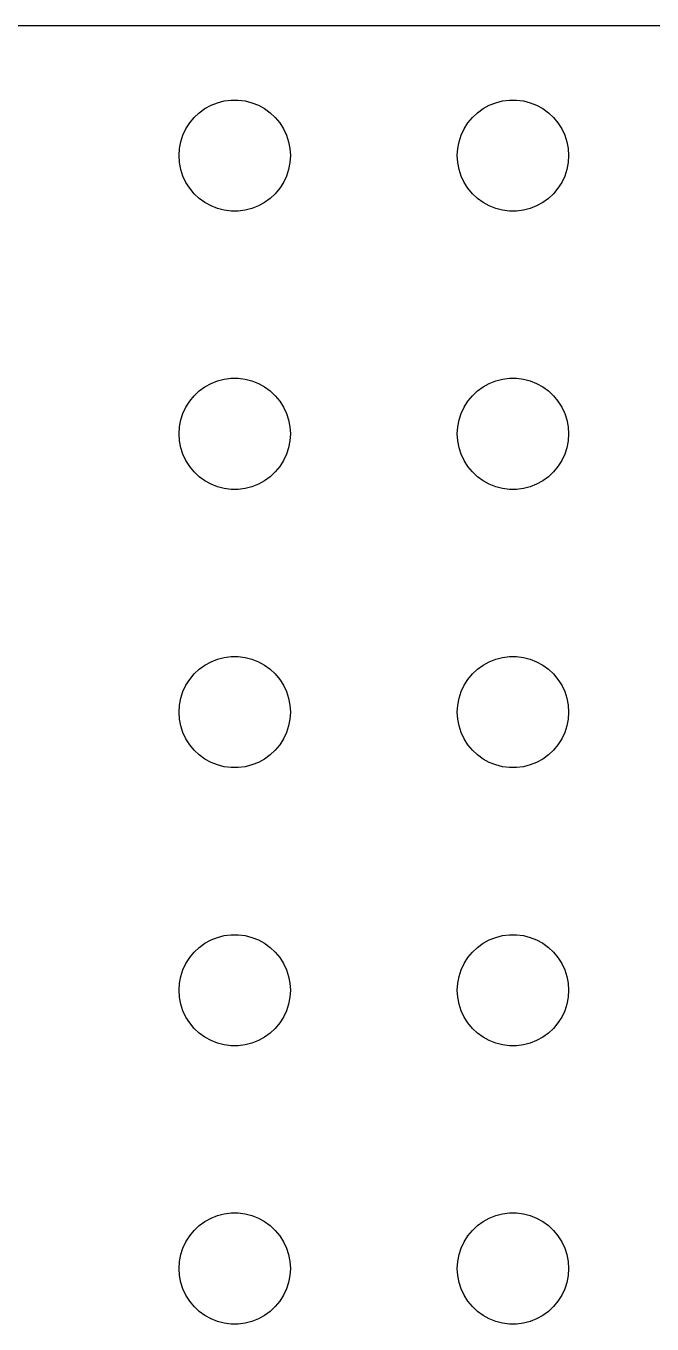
# Model space of a CAD drawing. Header units: metres. Extents: x -74 to 74, y -67 to 67.
# Drawn here: x -33.8 to 0, y -3 to 67 of the extents above; entities that cross this region are included whole.
import ezdxf

# ---------------------------------------------------------------- set-up
doc = ezdxf.new("R2010")
doc.units = ezdxf.units.M

msp = doc.modelspace()

# ---------------------------------------------------------------- linework, layer by layer
for p, q in [((69.8139, 66.9901), (-69.8139, 66.9901)), ((-23.0621, 62.9469), (-22.6884, 62.9941)), ((-22.6884, 62.9941), (-22.3116, 62.9941)), ((-22.3116, 62.9941), (-21.9379, 62.9469)), ((-8.06213, 62.9469), (-7.68837, 62.9941)), ((-7.68837, 62.9941), (-7.31161, 62.9941)), ((-7.31161, 62.9941), (-6.93785, 62.9469)), ((-24.6869, 62.0536), (-24.4123, 62.3115)), ((-24.4123, 62.3115), (-24.1075, 62.533)), ((-24.1075, 62.533), (-23.7773, 62.7145)), ((-23.7773, 62.7145), (-23.427, 62.8532)), ((-23.427, 62.8532), (-23.0621, 62.9469)), ((-21.9379, 62.9469), (-21.5729, 62.8532)), ((-21.5729, 62.8532), (-21.2227, 62.7145)), ((-21.2227, 62.7145), (-20.8925, 62.533)), ((-20.8925, 62.533), (-20.5877, 62.3115)), ((-20.5877, 62.3115), (-20.3131, 62.0536)), ((-9.6869, 62.0536), (-9.41226, 62.3115)), ((-9.41226, 62.3115), (-9.10747, 62.533)), ((-9.10747, 62.533), (-8.77733, 62.7145)), ((-8.77733, 62.7145), (-8.42705, 62.8532)), ((-8.42705, 62.8532), (-8.06213, 62.9469)), ((-6.93785, 62.9469), (-6.57294, 62.8532)), ((-6.57294, 62.8532), (-6.22266, 62.7145)), ((-6.22266, 62.7145), (-5.89252, 62.533)), ((-5.89252, 62.533), (-5.58772, 62.3115)), ((-5.58772, 62.3115), (-5.31308, 62.0536)), ((-25.1289, 61.4453), (-24.927, 61.7634)), ((-24.927, 61.7634), (-24.6869, 62.0536)), ((-20.3131, 62.0536), (-20.0729, 61.7634)), ((-20.0729, 61.7634), (-19.8711, 61.4453)), ((-10.1289, 61.4453), (-9.92705, 61.7634)), ((-9.92705, 61.7634), (-9.6869, 62.0536)), ((-5.31308, 62.0536), (-5.07294, 61.7634)), ((-5.07294, 61.7634), (-4.87108, 61.4453)), ((-25.4057, 60.7461), (-25.2893, 61.1044)), ((-25.2893, 61.1044), (-25.1289, 61.4453)), ((-19.8711, 61.4453), (-19.7107, 61.1044)), ((-19.7107, 61.1044), (-19.5942, 60.7461)), ((-10.4057, 60.7461), (-10.2893, 61.1044)), ((-10.2893, 61.1044), (-10.1289, 61.4453)), ((-4.87108, 61.4453), (-4.71066, 61.1044)), ((-4.71066, 61.1044), (-4.59424, 60.7461)), ((-25.5, 60), (-25.4763, 60.376)), ((-25.4763, 60.376), (-25.4057, 60.7461)), ((-19.5942, 60.7461), (-19.5237, 60.376)), ((-19.5237, 60.376), (-19.5, 60)), ((-10.5, 60), (-10.4763, 60.376)), ((-10.4763, 60.376), (-10.4057, 60.7461)), ((-4.59424, 60.7461), (-4.52365, 60.376)), ((-4.52365, 60.376), (-4.5, 60)), ((-25.4763, 59.624), (-25.5, 60)), ((-25.4057, 59.2539), (-25.4763, 59.624)), ((-19.5237, 59.624), (-19.5942, 59.2539)), ((-19.5, 60), (-19.5237, 59.624)), ((-10.4763, 59.624), (-10.5, 60)), ((-10.4057, 59.2539), (-10.4763, 59.624)), ((-4.52365, 59.624), (-4.59424, 59.2539)), ((-4.5, 60), (-4.52365, 59.624)), ((-25.2893, 58.8956), (-25.4057, 59.2539)), ((-25.1289, 58.5547), (-25.2893, 58.8956)), ((-19.7107, 58.8956), (-19.8711, 58.5547)), ((-19.5942, 59.2539), (-19.7107, 58.8956)), ((-10.2893, 58.8956), (-10.4057, 59.2539)), ((-10.1289, 58.5547), (-10.2893, 58.8956)), ((-4.71066, 58.8956), (-4.87108, 58.5547)), ((-4.59424, 59.2539), (-4.71066, 58.8956)), ((-24.927, 58.2366), (-25.1289, 58.5547)), ((-24.6869, 57.9464), (-24.927, 58.2366)), ((-20.0729, 58.2366), (-20.3131, 57.9464)), ((-19.8711, 58.5547), (-20.0729, 58.2366)), ((-9.92705, 58.2366), (-10.1289, 58.5547)), ((-9.6869, 57.9464), (-9.92705, 58.2366)), ((-5.07294, 58.2366), (-5.31308, 57.9464)), ((-4.87108, 58.5547), (-5.07294, 58.2366)), ((-24.4123, 57.6885), (-24.6869, 57.9464)), ((-24.1075, 57.467), (-24.4123, 57.6885)), ((-23.7773, 57.2855), (-24.1075, 57.467)), ((-20.8925, 57.467), (-21.2227, 57.2855)), ((-20.5877, 57.6885), (-20.8925, 57.467)), ((-20.3131, 57.9464), (-20.5877, 57.6885)), ((-9.41226, 57.6885), (-9.6869, 57.9464)), ((-9.10747, 57.467), (-9.41226, 57.6885)), ((-8.77733, 57.2855), (-9.10747, 57.467)), ((-5.89252, 57.467), (-6.22266, 57.2855)), ((-5.58772, 57.6885), (-5.89252, 57.467)), ((-5.31308, 57.9464), (-5.58772, 57.6885)), ((-23.427, 57.1468), (-23.7773, 57.2855)), ((-23.0621, 57.0531), (-23.427, 57.1468)), ((-22.6884, 57.0059), (-23.0621, 57.0531)), ((-22.3116, 57.0059), (-22.6884, 57.0059)), ((-21.9379, 57.0531), (-22.3116, 57.0059)), ((-21.5729, 57.1468), (-21.9379, 57.0531)), ((-21.2227, 57.2855), (-21.5729, 57.1468)), ((-8.42705, 57.1468), (-8.77733, 57.2855)), ((-8.06213, 57.0531), (-8.42705, 57.1468)), ((-7.68837, 57.0059), (-8.06213, 57.0531)), ((-7.31161, 57.0059), (-7.68837, 57.0059)), ((-6.93785, 57.0531), (-7.31161, 57.0059)), ((-6.57294, 57.1468), (-6.93785, 57.0531)), ((-6.22266, 57.2855), (-6.57294, 57.1468)), ((-24.1075, 47.533), (-23.7773, 47.7145)), ((-23.7773, 47.7145), (-23.427, 47.8532)), ((-23.427, 47.8532), (-23.0621, 47.9469)), ((-23.0621, 47.9469), (-22.6884, 47.9941)), ((-22.6884, 47.9941), (-22.3116, 47.9941)), ((-22.3116, 47.9941), (-21.9379, 47.9469)), ((-21.9379, 47.9469), (-21.5729, 47.8532)), ((-21.5729, 47.8532), (-21.2227, 47.7145)), ((-21.2227, 47.7145), (-20.8925, 47.533)), ((-9.10747, 47.533), (-8.77733, 47.7145)), ((-8.77733, 47.7145), (-8.42705, 47.8532)), ((-8.42705, 47.8532), (-8.06213, 47.9469)), ((-8.06213, 47.9469), (-7.68837, 47.9941)), ((-7.68837, 47.9941), (-7.31161, 47.9941)), ((-7.31161, 47.9941), (-6.93785, 47.9469)), ((-6.93785, 47.9469), (-6.57294, 47.8532)), ((-6.57294, 47.8532), (-6.22266, 47.7145)), ((-6.22266, 47.7145), (-5.89252, 47.533)), ((-24.927, 46.7634), (-24.6869, 47.0536)), ((-24.6869, 47.0536), (-24.4123, 47.3115)), ((-24.4123, 47.3115), (-24.1075, 47.533)), ((-20.8925, 47.533), (-20.5877, 47.3115)), ((-20.5877, 47.3115), (-20.3131, 47.0536)), ((-20.3131, 47.0536), (-20.0729, 46.7634)), ((-9.92705, 46.7634), (-9.6869, 47.0536)), ((-9.6869, 47.0536), (-9.41226, 47.3115)), ((-9.41226, 47.3115), (-9.10747, 47.533)), ((-5.89252, 47.533), (-5.58772, 47.3115)), ((-5.58772, 47.3115), (-5.31308, 47.0536)), ((-5.31308, 47.0536), (-5.07294, 46.7634)), ((-25.2893, 46.1044), (-25.1289, 46.4453)), ((-25.1289, 46.4453), (-24.927, 46.7634)), ((-20.0729, 46.7634), (-19.8711, 46.4453)), ((-19.8711, 46.4453), (-19.7107, 46.1044)), ((-10.2893, 46.1044), (-10.1289, 46.4453)), ((-10.1289, 46.4453), (-9.92705, 46.7634)), ((-5.07294, 46.7634), (-4.87108, 46.4453)), ((-4.87108, 46.4453), (-4.71066, 46.1044)), ((-25.4763, 45.376), (-25.4057, 45.7461)), ((-25.4057, 45.7461), (-25.2893, 46.1044)), ((-19.7107, 46.1044), (-19.5942, 45.7461)), ((-19.5942, 45.7461), (-19.5237, 45.376)), ((-10.4763, 45.376), (-10.4057, 45.7461)), ((-10.4057, 45.7461), (-10.2893, 46.1044)), ((-4.71066, 46.1044), (-4.59424, 45.7461)), ((-4.59424, 45.7461), (-4.52365, 45.376)), ((-25.5, 45), (-25.4763, 45.376)), ((-25.4763, 44.624), (-25.5, 45)), ((-19.5237, 45.376), (-19.5, 45)), ((-19.5, 45), (-19.5237, 44.624)), ((-10.5, 45), (-10.4763, 45.376)), ((-10.4763, 44.624), (-10.5, 45)), ((-4.52365, 45.376), (-4.5, 45)), ((-4.5, 45), (-4.52365, 44.624)), ((-25.4057, 44.2539), (-25.4763, 44.624)), ((-25.2893, 43.8956), (-25.4057, 44.2539)), ((-19.5942, 44.2539), (-19.7107, 43.8956)), ((-19.5237, 44.624), (-19.5942, 44.2539)), ((-10.4057, 44.2539), (-10.4763, 44.624)), ((-10.2893, 43.8956), (-10.4057, 44.2539)), ((-4.59424, 44.2539), (-4.71066, 43.8956)), ((-4.52365, 44.624), (-4.59424, 44.2539)), ((-25.1289, 43.5547), (-25.2893, 43.8956)), ((-24.927, 43.2366), (-25.1289, 43.5547)), ((-19.8711, 43.5547), (-20.0729, 43.2366)), ((-19.7107, 43.8956), (-19.8711, 43.5547)), ((-10.1289, 43.5547), (-10.2893, 43.8956)), ((-9.92705, 43.2366), (-10.1289, 43.5547)), ((-4.87108, 43.5547), (-5.07294, 43.2366)), ((-4.71066, 43.8956), (-4.87108, 43.5547)), ((-24.6869, 42.9464), (-24.927, 43.2366)), ((-24.4123, 42.6885), (-24.6869, 42.9464)), ((-20.3131, 42.9464), (-20.5877, 42.6885)), ((-20.0729, 43.2366), (-20.3131, 42.9464)), ((-9.6869, 42.9464), (-9.92705, 43.2366)), ((-9.41226, 42.6885), (-9.6869, 42.9464)), ((-5.31308, 42.9464), (-5.58772, 42.6885)), ((-5.07294, 43.2366), (-5.31308, 42.9464)), ((-24.1075, 42.467), (-24.4123, 42.6885)), ((-23.7773, 42.2855), (-24.1075, 42.467)), ((-23.427, 42.1468), (-23.7773, 42.2855)), ((-23.0621, 42.0531), (-23.427, 42.1468)), ((-22.6884, 42.0059), (-23.0621, 42.0531)), ((-22.3116, 42.0059), (-22.6884, 42.0059)), ((-21.9379, 42.0531), (-22.3116, 42.0059)), ((-21.5729, 42.1468), (-21.9379, 42.0531)), ((-21.2227, 42.2855), (-21.5729, 42.1468)), ((-20.8925, 42.467), (-21.2227, 42.2855)), ((-20.5877, 42.6885), (-20.8925, 42.467)), ((-9.10747, 42.467), (-9.41226, 42.6885)), ((-8.77733, 42.2855), (-9.10747, 42.467)), ((-8.42705, 42.1468), (-8.77733, 42.2855)), ((-8.06213, 42.0531), (-8.42705, 42.1468)), ((-7.68837, 42.0059), (-8.06213, 42.0531)), ((-7.31161, 42.0059), (-7.68837, 42.0059)), ((-6.93785, 42.0531), (-7.31161, 42.0059)), ((-6.57294, 42.1468), (-6.93785, 42.0531)), ((-6.22266, 42.2855), (-6.57294, 42.1468)), ((-5.89252, 42.467), (-6.22266, 42.2855)), ((-5.58772, 42.6885), (-5.89252, 42.467)), ((-23.427, 32.8532), (-23.0621, 32.9469)), ((-23.0621, 32.9469), (-22.6884, 32.9941)), ((-22.6884, 32.9941), (-22.3116, 32.9941)), ((-22.3116, 32.9941), (-21.9379, 32.9469)), ((-21.9379, 32.9469), (-21.5729, 32.8532)), ((-8.42705, 32.8532), (-8.06213, 32.9469)), ((-8.06213, 32.9469), (-7.68837, 32.9941)), ((-7.68837, 32.9941), (-7.31161, 32.9941)), ((-7.31161, 32.9941), (-6.93785, 32.9469)), ((-6.93785, 32.9469), (-6.57294, 32.8532)), ((-24.6869, 32.0536), (-24.4123, 32.3115)), ((-24.4123, 32.3115), (-24.1075, 32.533)), ((-24.1075, 32.533), (-23.7773, 32.7145)), ((-23.7773, 32.7145), (-23.427, 32.8532)), ((-21.5729, 32.8532), (-21.2227, 32.7145)), ((-21.2227, 32.7145), (-20.8925, 32.533)), ((-20.8925, 32.533), (-20.5877, 32.3115)), ((-20.5877, 32.3115), (-20.3131, 32.0536)), ((-9.6869, 32.0536), (-9.41226, 32.3115)), ((-9.41226, 32.3115), (-9.10747, 32.533)), ((-9.10747, 32.533), (-8.77733, 32.7145)), ((-8.77733, 32.7145), (-8.42705, 32.8532)), ((-6.57294, 32.8532), (-6.22266, 32.7145)), ((-6.22266, 32.7145), (-5.89252, 32.533)), ((-5.89252, 32.533), (-5.58772, 32.3115)), ((-5.58772, 32.3115), (-5.31308, 32.0536)), ((-25.1289, 31.4453), (-24.927, 31.7634)), ((-24.927, 31.7634), (-24.6869, 32.0536)), ((-20.3131, 32.0536), (-20.0729, 31.7634)), ((-20.0729, 31.7634), (-19.8711, 31.4453)), ((-10.1289, 31.4453), (-9.92705, 31.7634)), ((-9.92705, 31.7634), (-9.6869, 32.0536)), ((-5.31308, 32.0536), (-5.07294, 31.7634)), ((-5.07294, 31.7634), (-4.87108, 31.4453)), ((-25.4057, 30.7461), (-25.2893, 31.1044)), ((-25.2893, 31.1044), (-25.1289, 31.4453)), ((-19.8711, 31.4453), (-19.7107, 31.1044)), ((-19.7107, 31.1044), (-19.5942, 30.7461)), ((-10.4057, 30.7461), (-10.2893, 31.1044)), ((-10.2893, 31.1044), (-10.1289, 31.4453)), ((-4.87108, 31.4453), (-4.71066, 31.1044)), ((-4.71066, 31.1044), (-4.59424, 30.7461)), ((-25.5, 30), (-25.4763, 30.376)), ((-25.4763, 30.376), (-25.4057, 30.7461)), ((-19.5942, 30.7461), (-19.5237, 30.376)), ((-19.5237, 30.376), (-19.5, 30)), ((-10.5, 30), (-10.4763, 30.376)), ((-10.4763, 30.376), (-10.4057, 30.7461)), ((-4.59424, 30.7461), (-4.52365, 30.376)), ((-4.52365, 30.376), (-4.5, 30)), ((-25.4763, 29.624), (-25.5, 30)), ((-25.4057, 29.2539), (-25.4763, 29.624)), ((-19.5237, 29.624), (-19.5942, 29.2539)), ((-19.5, 30), (-19.5237, 29.624)), ((-10.4763, 29.624), (-10.5, 30)), ((-10.4057, 29.2539), (-10.4763, 29.624)), ((-4.52365, 29.624), (-4.59424, 29.2539)), ((-4.5, 30), (-4.52365, 29.624)), ((-25.2893, 28.8956), (-25.4057, 29.2539)), ((-25.1289, 28.5547), (-25.2893, 28.8956)), ((-19.7107, 28.8956), (-19.8711, 28.5547)), ((-19.5942, 29.2539), (-19.7107, 28.8956)), ((-10.2893, 28.8956), (-10.4057, 29.2539)), ((-10.1289, 28.5547), (-10.2893, 28.8956)), ((-4.71066, 28.8956), (-4.87108, 28.5547)), ((-4.59424, 29.2539), (-4.71066, 28.8956)), ((-24.927, 28.2366), (-25.1289, 28.5547)), ((-24.6869, 27.9464), (-24.927, 28.2366)), ((-20.0729, 28.2366), (-20.3131, 27.9464)), ((-19.8711, 28.5547), (-20.0729, 28.2366)), ((-9.92705, 28.2366), (-10.1289, 28.5547)), ((-9.6869, 27.9464), (-9.92705, 28.2366)), ((-5.07294, 28.2366), (-5.31308, 27.9464)), ((-4.87108, 28.5547), (-5.07294, 28.2366)), ((-24.4123, 27.6884), (-24.6869, 27.9464)), ((-24.1075, 27.467), (-24.4123, 27.6884)), ((-23.7773, 27.2855), (-24.1075, 27.467)), ((-20.8925, 27.467), (-21.2227, 27.2855)), ((-20.5877, 27.6884), (-20.8925, 27.467)), ((-20.3131, 27.9464), (-20.5877, 27.6884)), ((-9.41226, 27.6884), (-9.6869, 27.9464)), ((-9.10747, 27.467), (-9.41226, 27.6884)), ((-8.77733, 27.2855), (-9.10747, 27.467)), ((-5.89252, 27.467), (-6.22266, 27.2855)), ((-5.58772, 27.6884), (-5.89252, 27.467)), ((-5.31308, 27.9464), (-5.58772, 27.6884)), ((-23.427, 27.1468), (-23.7773, 27.2855)), ((-23.0621, 27.0531), (-23.427, 27.1468)), ((-22.6884, 27.0059), (-23.0621, 27.0531)), ((-22.3116, 27.0059), (-22.6884, 27.0059)), ((-21.9379, 27.0531), (-22.3116, 27.0059)), ((-21.5729, 27.1468), (-21.9379, 27.0531)), ((-21.2227, 27.2855), (-21.5729, 27.1468)), ((-8.42705, 27.1468), (-8.77733, 27.2855)), ((-8.06213, 27.0531), (-8.42705, 27.1468)), ((-7.68837, 27.0059), (-8.06213, 27.0531)), ((-7.31161, 27.0059), (-7.68837, 27.0059)), ((-6.93785, 27.0531), (-7.31161, 27.0059)), ((-6.57294, 27.1468), (-6.93785, 27.0531)), ((-6.22266, 27.2855), (-6.57294, 27.1468)), ((-24.4123, 17.3115), (-24.1075, 17.533)), ((-24.1075, 17.533), (-23.7773, 17.7145)), ((-23.7773, 17.7145), (-23.427, 17.8532)), ((-23.427, 17.8532), (-23.0621, 17.9469)), ((-23.0621, 17.9469), (-22.6884, 17.9941)), ((-22.6884, 17.9941), (-22.3116, 17.9941)), ((-22.3116, 17.9941), (-21.9379, 17.9469)), ((-21.9379, 17.9469), (-21.5729, 17.8532)), ((-21.5729, 17.8532), (-21.2227, 17.7145)), ((-21.2227, 17.7145), (-20.8925, 17.533)), ((-20.8925, 17.533), (-20.5877, 17.3115)), ((-9.41226, 17.3115), (-9.10747, 17.533)), ((-9.10747, 17.533), (-8.77733, 17.7145)), ((-8.77733, 17.7145), (-8.42705, 17.8532)), ((-8.42705, 17.8532), (-8.06213, 17.9469)), ((-8.06213, 17.9469), (-7.68837, 17.9941)), ((-7.68837, 17.9941), (-7.31161, 17.9941)), ((-7.31161, 17.9941), (-6.93785, 17.9469)), ((-6.93785, 17.9469), (-6.57294, 17.8532)), ((-6.57294, 17.8532), (-6.22266, 17.7145)), ((-6.22266, 17.7145), (-5.89252, 17.533)), ((-5.89252, 17.533), (-5.58772, 17.3115)), ((-24.927, 16.7634), (-24.6869, 17.0536)), ((-24.6869, 17.0536), (-24.4123, 17.3115)), ((-20.5877, 17.3115), (-20.3131, 17.0536)), ((-20.3131, 17.0536), (-20.0729, 16.7634)), ((-9.92705, 16.7634), (-9.6869, 17.0536)), ((-9.6869, 17.0536), (-9.41226, 17.3115)), ((-5.58772, 17.3115), (-5.31308, 17.0536)), ((-5.31308, 17.0536), (-5.07294, 16.7634)), ((-25.4057, 15.7461), (-25.2893, 16.1044)), ((-25.2893, 16.1044), (-25.1289, 16.4453)), ((-25.1289, 16.4453), (-24.927, 16.7634)), ((-20.0729, 16.7634), (-19.8711, 16.4453)), ((-19.8711, 16.4453), (-19.7107, 16.1044)), ((-19.7107, 16.1044), (-19.5942, 15.7461)), ((-10.4057, 15.7461), (-10.2893, 16.1044)), ((-10.2893, 16.1044), (-10.1289, 16.4453)), ((-10.1289, 16.4453), (-9.92705, 16.7634)), ((-5.07294, 16.7634), (-4.87108, 16.4453)), ((-4.87108, 16.4453), (-4.71066, 16.1044)), ((-4.71066, 16.1044), (-4.59424, 15.7461)), ((-25.4763, 15.376), (-25.4057, 15.7461)), ((-19.5942, 15.7461), (-19.5237, 15.376)), ((-10.4763, 15.376), (-10.4057, 15.7461)), ((-4.59424, 15.7461), (-4.52365, 15.376)), ((-25.5, 15), (-25.4763, 15.376)), ((-25.4763, 14.624), (-25.5, 15)), ((-19.5237, 15.376), (-19.5, 15)), ((-19.5, 15), (-19.5237, 14.624)), ((-10.5, 15), (-10.4763, 15.376)), ((-10.4763, 14.624), (-10.5, 15)), ((-4.52365, 15.376), (-4.5, 15)), ((-4.5, 15), (-4.52365, 14.624)), ((-25.4057, 14.2539), (-25.4763, 14.624)), ((-25.2893, 13.8956), (-25.4057, 14.2539)), ((-19.5942, 14.2539), (-19.7107, 13.8956)), ((-19.5237, 14.624), (-19.5942, 14.2539)), ((-10.4057, 14.2539), (-10.4763, 14.624)), ((-10.2893, 13.8956), (-10.4057, 14.2539)), ((-4.59424, 14.2539), (-4.71066, 13.8956)), ((-4.52365, 14.624), (-4.59424, 14.2539)), ((-25.1289, 13.5547), (-25.2893, 13.8956)), ((-24.927, 13.2366), (-25.1289, 13.5547)), ((-19.8711, 13.5547), (-20.0729, 13.2366)), ((-19.7107, 13.8956), (-19.8711, 13.5547)), ((-10.1289, 13.5547), (-10.2893, 13.8956)), ((-9.92705, 13.2366), (-10.1289, 13.5547)), ((-4.87108, 13.5547), (-5.07294, 13.2366)), ((-4.71066, 13.8956), (-4.87108, 13.5547)), ((-24.6869, 12.9464), (-24.927, 13.2366)), ((-24.4123, 12.6884), (-24.6869, 12.9464)), ((-24.1075, 12.467), (-24.4123, 12.6884)), ((-20.5877, 12.6884), (-20.8925, 12.467)), ((-20.3131, 12.9464), (-20.5877, 12.6884)), ((-20.0729, 13.2366), (-20.3131, 12.9464)), ((-9.6869, 12.9464), (-9.92705, 13.2366)), ((-9.41226, 12.6884), (-9.6869, 12.9464)), ((-9.10747, 12.467), (-9.41226, 12.6884)), ((-5.58772, 12.6884), (-5.89252, 12.467)), ((-5.31308, 12.9464), (-5.58772, 12.6884)), ((-5.07294, 13.2366), (-5.31308, 12.9464)), ((-23.7773, 12.2855), (-24.1075, 12.467)), ((-23.427, 12.1468), (-23.7773, 12.2855)), ((-23.0621, 12.0531), (-23.427, 12.1468)), ((-22.6884, 12.0059), (-23.0621, 12.0531)), ((-22.3116, 12.0059), (-22.6884, 12.0059)), ((-21.9379, 12.0531), (-22.3116, 12.0059)), ((-21.5729, 12.1468), (-21.9379, 12.0531)), ((-21.2227, 12.2855), (-21.5729, 12.1468)), ((-20.8925, 12.467), (-21.2227, 12.2855)), ((-8.77733, 12.2855), (-9.10747, 12.467)), ((-8.42705, 12.1468), (-8.77733, 12.2855)), ((-8.06213, 12.0531), (-8.42705, 12.1468)), ((-7.68837, 12.0059), (-8.06213, 12.0531)), ((-7.31161, 12.0059), (-7.68837, 12.0059)), ((-6.93785, 12.0531), (-7.31161, 12.0059)), ((-6.57294, 12.1468), (-6.93785, 12.0531)), ((-6.22266, 12.2855), (-6.57294, 12.1468)), ((-5.89252, 12.467), (-6.22266, 12.2855)), ((-23.7773, 2.71448), (-23.427, 2.85316)), ((-23.427, 2.85316), (-23.0621, 2.94685)), ((-23.0621, 2.94685), (-22.6884, 2.99408)), ((-22.6884, 2.99408), (-22.3116, 2.99408)), ((-22.3116, 2.99408), (-21.9379, 2.94685)), ((-21.9379, 2.94685), (-21.5729, 2.85316)), ((-21.5729, 2.85316), (-21.2227, 2.71448)), ((-8.77733, 2.71448), (-8.42705, 2.85316)), ((-8.42705, 2.85316), (-8.06213, 2.94685)), ((-8.06213, 2.94685), (-7.68837, 2.99408)), ((-7.68837, 2.99408), (-7.31161, 2.99408)), ((-7.31161, 2.99408), (-6.93785, 2.94685)), ((-6.93785, 2.94685), (-6.57294, 2.85316)), ((-6.57294, 2.85316), (-6.22266, 2.71448)), ((-24.6869, 2.05363), (-24.4123, 2.31154)), ((-24.4123, 2.31154), (-24.1075, 2.53297)), ((-24.1075, 2.53297), (-23.7773, 2.71448)), ((-21.2227, 2.71448), (-20.8925, 2.53297)), ((-20.8925, 2.53297), (-20.5877, 2.31154)), ((-20.5877, 2.31154), (-20.3131, 2.05363)), ((-9.6869, 2.05363), (-9.41226, 2.31154)), ((-9.41226, 2.31154), (-9.10747, 2.53297)), ((-9.10747, 2.53297), (-8.77733, 2.71448)), ((-6.22266, 2.71448), (-5.89252, 2.53297)), ((-5.89252, 2.53297), (-5.58772, 2.31154)), ((-5.58772, 2.31154), (-5.31308, 2.05363)), ((-25.2893, 1.10437), (-25.1289, 1.44525)), ((-25.1289, 1.44525), (-24.927, 1.76335)), ((-24.927, 1.76335), (-24.6869, 2.05363)), ((-20.3131, 2.05363), (-20.0729, 1.76335)), ((-20.0729, 1.76335), (-19.8711, 1.44525)), ((-19.8711, 1.44525), (-19.7107, 1.10437)), ((-10.2893, 1.10437), (-10.1289, 1.44525)), ((-10.1289, 1.44525), (-9.92705, 1.76335)), ((-9.92705, 1.76335), (-9.6869, 2.05363)), ((-5.31308, 2.05363), (-5.07294, 1.76335)), ((-5.07294, 1.76335), (-4.87108, 1.44525)), ((-4.87108, 1.44525), (-4.71066, 1.10437)), ((-25.4763, 0.37599), (-25.4057, 0.74606)), ((-25.4057, 0.74606), (-25.2893, 1.10437)), ((-19.7107, 1.10437), (-19.5942, 0.74606)), ((-19.5942, 0.74606), (-19.5237, 0.37599)), ((-10.4763, 0.37599), (-10.4057, 0.74606)), ((-10.4057, 0.74606), (-10.2893, 1.10437)), ((-4.71066, 1.10437), (-4.59424, 0.74606)), ((-4.59424, 0.74606), (-4.52365, 0.37599)), ((-25.5, 0), (-25.4763, 0.37599)), ((-25.4763, -0.37599), (-25.5, 0)), ((-19.5237, 0.37599), (-19.5, 0)), ((-19.5, 0), (-19.5237, -0.37599)), ((-10.5, 0), (-10.4763, 0.37599)), ((-10.4763, -0.37599), (-10.5, 0)), ((-4.52365, 0.37599), (-4.5, 0)), ((-4.5, 0), (-4.52365, -0.37599)), ((-25.4057, -0.74606), (-25.4763, -0.37599)), ((-19.5237, -0.37599), (-19.5942, -0.74606)), ((-10.4057, -0.74606), (-10.4763, -0.37599)), ((-4.52365, -0.37599), (-4.59424, -0.74606)), ((-25.2893, -1.10437), (-25.4057, -0.74606)), ((-25.1289, -1.44525), (-25.2893, -1.10437)), ((-19.7107, -1.10437), (-19.8711, -1.44525)), ((-19.5942, -0.74606), (-19.7107, -1.10437)), ((-10.2893, -1.10437), (-10.4057, -0.74606)), ((-10.1289, -1.44525), (-10.2893, -1.10437)), ((-4.71066, -1.10437), (-4.87108, -1.44525)), ((-4.59424, -0.74606), (-4.71066, -1.10437)), ((-24.927, -1.76335), (-25.1289, -1.44525)), ((-24.6869, -2.05363), (-24.927, -1.76335)), ((-24.4123, -2.31154), (-24.6869, -2.05363)), ((-20.3131, -2.05363), (-20.5877, -2.31154)), ((-20.0729, -1.76335), (-20.3131, -2.05363)), ((-19.8711, -1.44525), (-20.0729, -1.76335)), ((-9.92705, -1.76335), (-10.1289, -1.44525)), ((-9.6869, -2.05363), (-9.92705, -1.76335)), ((-9.41226, -2.31154), (-9.6869, -2.05363)), ((-5.31308, -2.05363), (-5.58772, -2.31154)), ((-5.07294, -1.76335), (-5.31308, -2.05363)), ((-4.87108, -1.44525), (-5.07294, -1.76335)), ((-24.1075, -2.53297), (-24.4123, -2.31154)), ((-23.7773, -2.71448), (-24.1075, -2.53297)), ((-23.427, -2.85316), (-23.7773, -2.71448)), ((-21.2227, -2.71448), (-21.5729, -2.85316)), ((-20.8925, -2.53297), (-21.2227, -2.71448)), ((-20.5877, -2.31154), (-20.8925, -2.53297)), ((-9.10747, -2.53297), (-9.41226, -2.31154)), ((-8.77733, -2.71448), (-9.10747, -2.53297)), ((-8.42705, -2.85316), (-8.77733, -2.71448)), ((-6.22266, -2.71448), (-6.57294, -2.85316)), ((-5.89252, -2.53297), (-6.22266, -2.71448)), ((-5.58772, -2.31154), (-5.89252, -2.53297)), ((-23.0621, -2.94685), (-23.427, -2.85316)), ((-22.6884, -2.99408), (-23.0621, -2.94685)), ((-22.3116, -2.99408), (-22.6884, -2.99408)), ((-21.9379, -2.94685), (-22.3116, -2.99408)), ((-21.5729, -2.85316), (-21.9379, -2.94685)), ((-8.06213, -2.94685), (-8.42705, -2.85316)), ((-7.68837, -2.99408), (-8.06213, -2.94685)), ((-7.31161, -2.99408), (-7.68837, -2.99408)), ((-6.93785, -2.94685), (-7.31161, -2.99408)), ((-6.57294, -2.85316), (-6.93785, -2.94685))]:
    msp.add_line(p, q)

doc.saveas('drawing.dxf')
